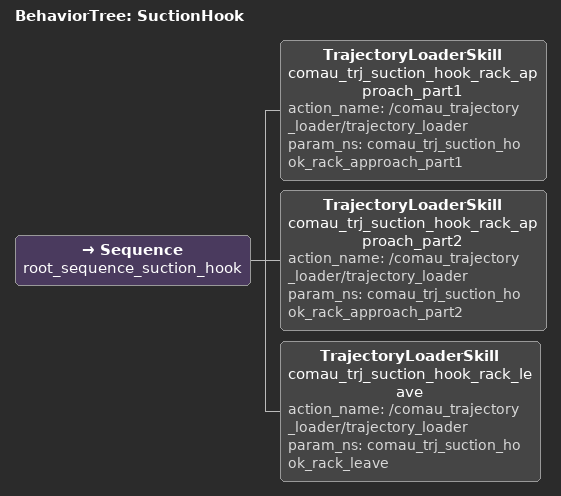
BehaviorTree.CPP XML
<root BTCPP_format="4" >
     <BehaviorTree ID="SuctionHook">
        <Sequence name="root_sequence_suction_hook">
            <TrajectoryLoaderSkill name="comau_trj_suction_hook_rack_approach_part1" action_name= "/comau_trajectory_loader/trajectory_loader" param_ns="comau_trj_suction_hook_rack_approach_part1"/>
            <TrajectoryLoaderSkill name="comau_trj_suction_hook_rack_approach_part2" action_name= "/comau_trajectory_loader/trajectory_loader" param_ns="comau_trj_suction_hook_rack_approach_part2"/>
            <TrajectoryLoaderSkill name="comau_trj_suction_hook_rack_leave" action_name= "/comau_trajectory_loader/trajectory_loader" param_ns="comau_trj_suction_hook_rack_leave"/>
        </Sequence>
     </BehaviorTree>
 </root>
